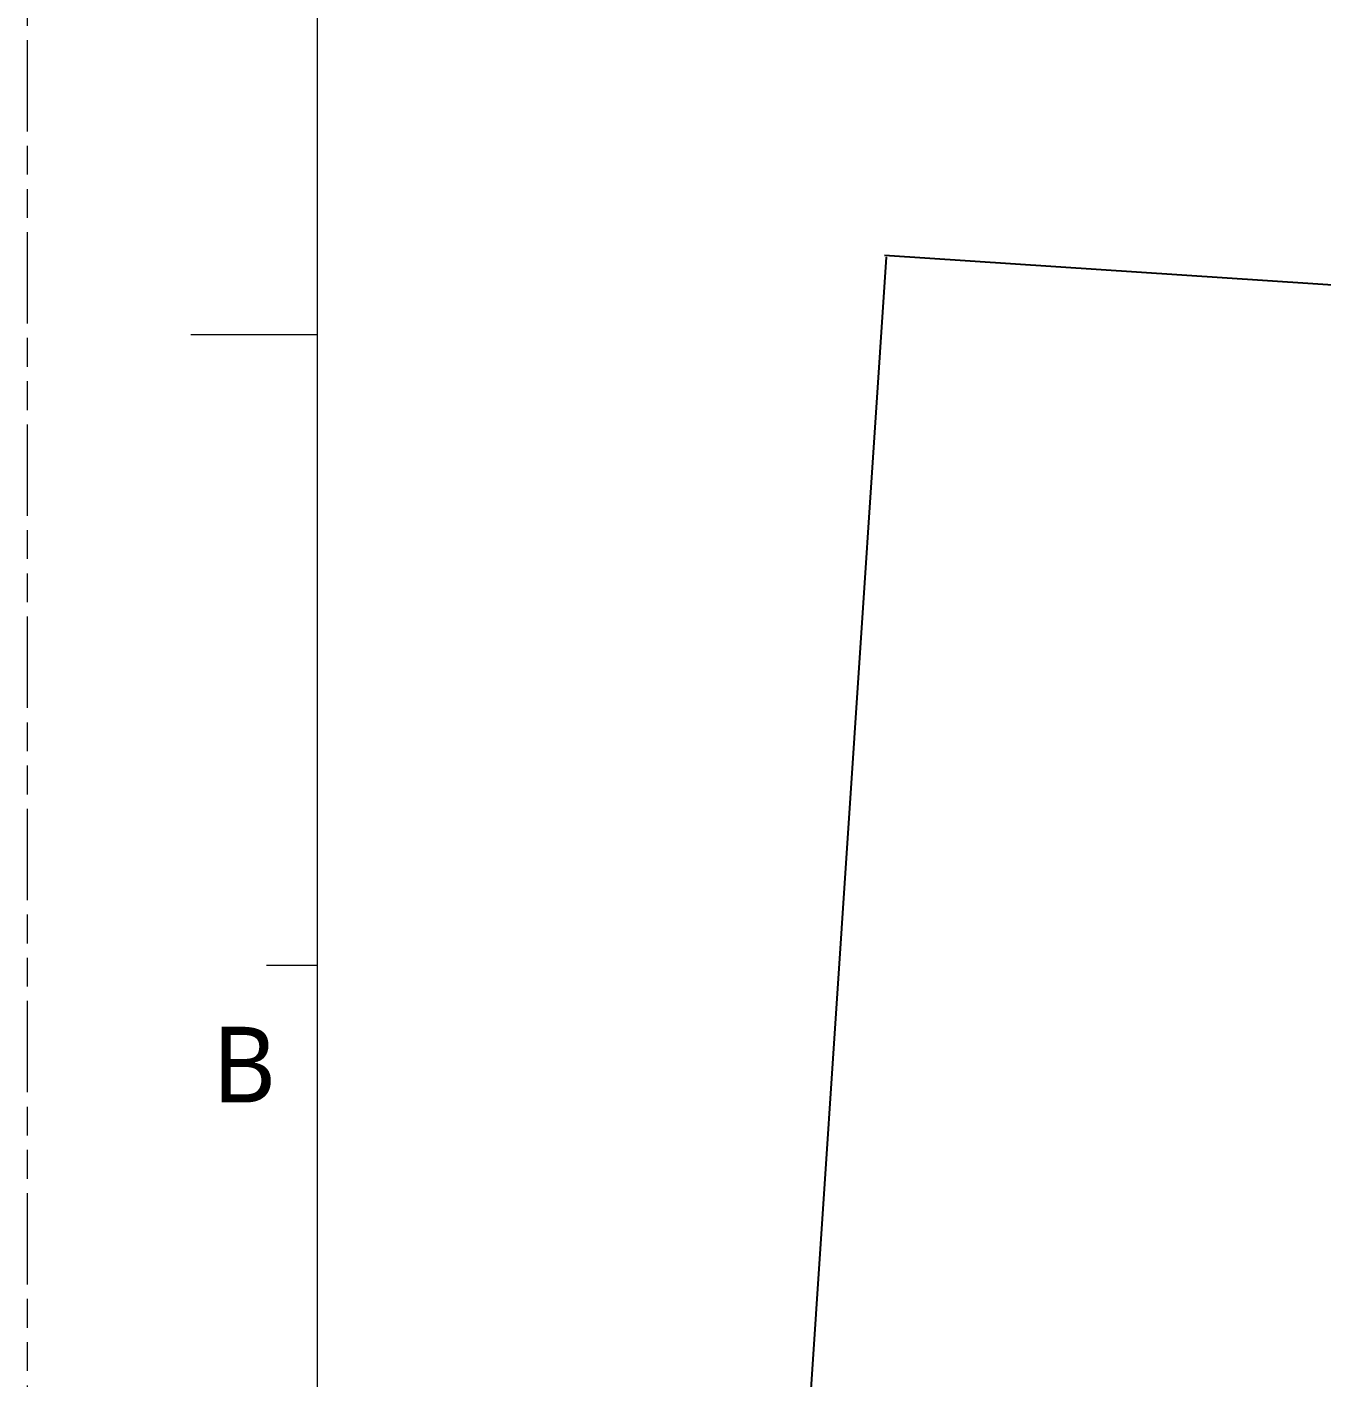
# Model space of a CAD drawing. Extents: x 2864 to 3941, y 2420 to 3182.
# Drawn here: x 2864.4 to 2999.2, y 2902.6 to 3043.1 of the extents above; entities that cross this region are included whole.
import ezdxf

# ---------------------------------------------------------------- set-up
doc = ezdxf.new("R2010")
doc.units = 0
doc.linetypes.add('PHANTOM', pattern=[29.5, 9.5, -1.5, 3, -1.5, 3, -1.5, 9.5])
doc.layers.get('0').update_dxf_attribs({"lineweight": 0})
doc.layers.get('Defpoints').update_dxf_attribs({"lineweight": 0})
doc.layers.add('備註', color=1, linetype='Continuous', lineweight=0)
doc.layers.add('尺寸線', color=3, linetype='Continuous', lineweight=0)
doc.layers.add('鵬鼎', color=5, linetype='Continuous')
doc.styles.get("Standard").update_dxf_attribs({"font": 'simplex.shx', "height": 2.7})
doc.dimstyles.get("Standard").update_dxf_attribs({"dimtxt": 6, "dimasz": 0.18, "dimexe": 0.18, "dimexo": 0.0625, "dimgap": 0.09, "dimtad": 0, "dimtih": 1, "dimtoh": 1, "dimdec": 4, "dimzin": 0, "dimdsep": 46, "dimtxsty": 'Standard', "dimcen": 0.09, "dimadec": 0, "dimazin": 0, "dimtfac": 1, "dimtdec": 4, "dimtofl": 0, "dimtmove": 0, "dimatfit": 3, "dimfxl": 0, "dimtolj": 1, "dimtzin": 0, "dimarcsym": 0})

# ---------------------------------------------------------------- blocks, each defined once
blk = doc.blocks.new('*D1')
at = {"layer": 'Defpoints', "color": 0, "linetype": 'Continuous'}
for p in [(2953.88, 3019.37), (3072.24, 3011.51), (3048.16, 2649.11)]:
    blk.add_point(p, dxfattribs=at)
at = {"layer": '尺寸線', "color": 0, "linetype": 'Continuous', "lineweight": -2}
for p, q in [((2953.87, 3019.19), (2942.4, 2846.63)), ((3072.18, 3011.51), (2953.7, 3019.38)), ((2929.81, 2657.15), (2942.21, 2843.75)), ((3048.1, 2649.11), (2929.62, 2656.99))]:
    blk.add_line(p, q, dxfattribs=at)
at = {"layer": '尺寸線', "color": 0, "linetype": 'Continuous'}
for points in [[(2953.9, 3019.19), (2953.84, 3019.19), (2953.88, 3019.37)], [(2929.78, 2657.15), (2929.84, 2657.15), (2929.8, 2656.97)]]:
    blk.add_solid(points, dxfattribs=at)
at = {"layer": '尺寸線', "color": 0, "linetype": 'Continuous', "insert": (2942.3, 2845.19), "char_height": 2.7, "attachment_point": 5}
blk.add_mtext('\\A1;363.1976', dxfattribs=at)

msp = doc.modelspace()

# ---------------------------------------------------------------- linework, layer by layer
at = {"lineweight": 0}
for p, q in [((2894.63174, 3142.38933), (2894.63174, 2441.38617)), ((2894.63174, 3011.11533), (2881.50434, 3011.11533)), ((2894.63174, 2945.47833), (2889.38078, 2945.47833))]:
    msp.add_line(p, q, dxfattribs=at)
at = {"layer": '備註', "color": 2, "linetype": 'PHANTOM', "lineweight": 0}
msp.add_line((2864.43501, 3181.78733), (2864.43501, 2420.38233), dxfattribs=at)

# ---------------------------------------------------------------- texts
at = {"layer": '鵬鼎', "insert": (2883.69958, 2939.10756), "char_height": 7.87644, "width": 14.8568792, "attachment_point": 1}
msp.add_mtext('{\\fMicrosoft JhengHei|b0|i0|c136|p0;\\C0;B}', dxfattribs=at)

# ---------------------------------------------------------------- dimensions: what is measured, and where the dimension line sits
at = {"layer": '尺寸線', "linetype": 'Continuous'}
dim = msp.add_linear_dim(base=(2953.87736, 3019.37169), p1=(3048.1628, 2649.10801), p2=(3072.24359, 3011.50645), angle=86.198377, dimstyle='Standard', dxfattribs=at)
dim.commit()
dim.dimension.update_dxf_attribs({"geometry": '*D1', "text_midpoint": (2942.3032, 2845.1889), "dimtype": 161})

doc.saveas('drawing.dxf')
